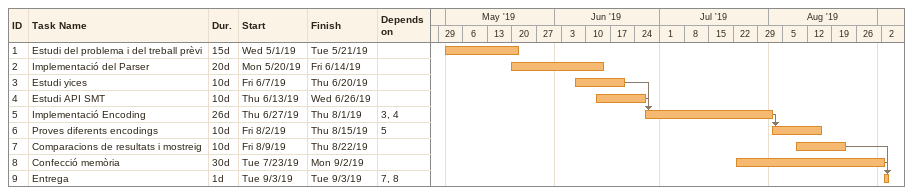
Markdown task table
| ID | Task | Duration | Start | Finish | Predecessors |
|---|---|---|---|---|---|
| 1 | Estudi del problema i del treball prèvi | 15d | 2019-05-01 | 2019-05-21 |  |
| 2 | Implementació del Parser | 20d | 2019-05-20 | 2019-06-14 |  |
| 3 | Estudi yices | 10d | 2019-06-07 | 2019-06-20 |  |
| 4 | Estudi API SMT | 10d | 2019-06-13 | 2019-06-26 |  |
| 5 | Implementació Encoding | 26d | 2019-06-27 | 2019-08-01 | 3, 4 |
| 6 | Proves diferents encodings | 10d | 2019-08-02 | 2019-08-15 | 5 |
| 7 | Comparacions de resultats i mostreig | 10d | 2019-08-09 | 2019-08-22 |  |
| 8 | Confecció memòria | 30d | 2019-07-23 | 2019-09-02 |  |
| 9 | Entrega | 1d | 2019-09-03 | 2019-09-03 | 7, 8 |
